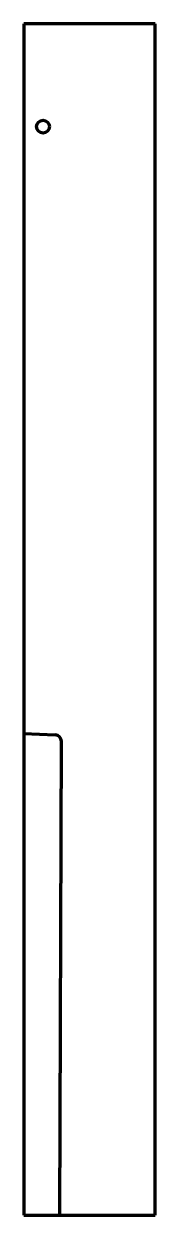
# Model space of a CAD drawing. Header units: inches. Extents: x 0 to 10.2, y 0 to 92.8.
import ezdxf

# ---------------------------------------------------------------- set-up
doc = ezdxf.new("R2010")
doc.units = ezdxf.units.IN
doc.header["$MEASUREMENT"] = 0
doc.layers.add('1', color=7, linetype='Continuous')

msp = doc.modelspace()

# ---------------------------------------------------------------- linework, layer by layer
at = {"color": 7, "lineweight": 90}
for p, q in [((0, 92.75), (0, 0)), ((10.25, 92.75), (0, 92.75)), ((10.25, 0), (10.25, 92.75)), ((0, 0), (10.25, 0))]:
    msp.add_line(p, q, dxfattribs=at)
at = {"layer": '1', "color": 7, "lineweight": 90}
for p, q in [((0, 37.5), (2.457, 37.395)), ((2.812, 0), (2.936, 36.894))]:
    msp.add_line(p, q, dxfattribs=at)
at = {"layer": '1', "color": 1, "lineweight": 90}
msp.add_circle((1.5, 84.75), 0.5, dxfattribs=at)
at = {"layer": '1', "color": 7, "lineweight": 90}
msp.add_arc((2.436, 36.896), 0.5, 359.80838, 447.56335, dxfattribs=at)

doc.saveas('drawing.dxf')
